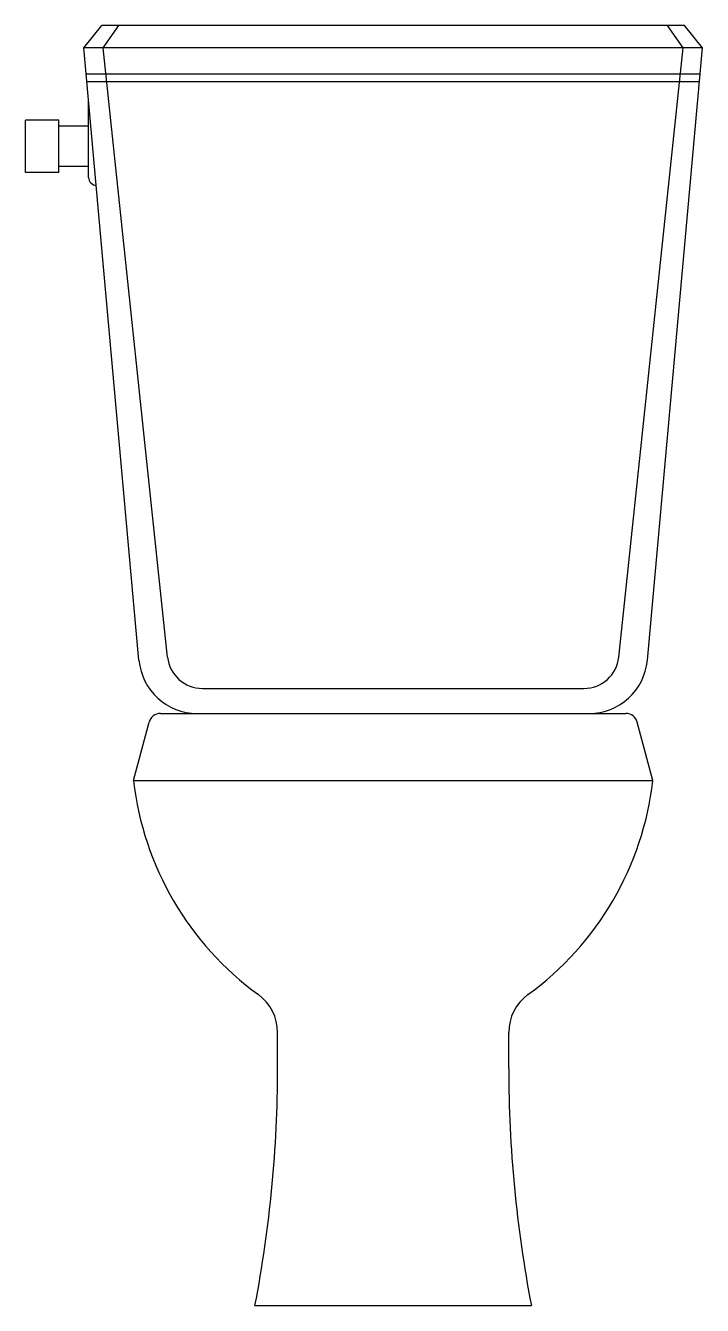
# Model space of a CAD drawing. Header units: millimetres. Extents: x -2983.274 to -2982.851, y 2972.047 to 2972.847.
import ezdxf

# ---------------------------------------------------------------- set-up
doc = ezdxf.new("R2010")
doc.units = ezdxf.units.MM
doc.header["$LTSCALE"] = 10
doc.layers.add('banheiro_louças', color=2, linetype='Continuous')

msp = doc.modelspace()

# ---------------------------------------------------------------- linework, layer by layer
at = {"layer": 'banheiro_louças'}
for p, q in [((-2983.23802, 2972.83341), (-2983.22685, 2972.84736)), ((-2982.86262, 2972.84736), (-2983.22685, 2972.84736)), ((-2983.226, 2972.83341), (-2983.21612, 2972.84736)), ((-2982.86346, 2972.83341), (-2982.87334, 2972.84736)), ((-2982.85145, 2972.83341), (-2982.86262, 2972.84736)), ((-2982.85145, 2972.83341), (-2983.23802, 2972.83341)), ((-2983.20361, 2972.45069), (-2983.23802, 2972.83341)), ((-2983.18577, 2972.45264), (-2983.226, 2972.83341)), ((-2982.90369, 2972.45264), (-2982.86346, 2972.83341)), ((-2982.88586, 2972.45069), (-2982.85145, 2972.83341)), ((-2982.85293, 2972.81698), (-2983.23654, 2972.81698)), ((-2982.85337, 2972.81211), (-2983.2361, 2972.81211)), ((-2983.23512, 2972.75242), (-2983.23512, 2972.80122)), ((-2983.25372, 2972.78816), (-2983.27449, 2972.78816)), ((-2983.27449, 2972.7555), (-2983.27449, 2972.78816)), ((-2983.25372, 2972.7555), (-2983.25372, 2972.78816)), ((-2983.23512, 2972.78446), (-2983.25372, 2972.78446)), ((-2983.25372, 2972.7555), (-2983.27449, 2972.7555)), ((-2983.23512, 2972.7592), (-2983.25372, 2972.7592)), ((-2983.16395, 2972.433), (-2982.92551, 2972.433)), ((-2983.19023, 2972.4174), (-2982.92227, 2972.4174)), ((-2983.16719, 2972.4174), (-2982.89924, 2972.4174)), ((-2983.2071, 2972.37537), (-2983.19729, 2972.41198)), ((-2982.88236, 2972.37537), (-2982.89217, 2972.41198)), ((-2983.2071, 2972.37537), (-2982.88236, 2972.37537)), ((-2983.117, 2972.19553), (-2983.117, 2972.21799)), ((-2982.97247, 2972.19553), (-2982.97247, 2972.21799)), ((-2983.13111, 2972.04736), (-2982.95835, 2972.04736))]:
    msp.add_line(p, q, dxfattribs=at)
for centre, radius, start, end in [((-2983.23025, 2972.75242), 0.00488, 180, 270), ((-2983.16719, 2972.45397), 0.03657, 185.1369, 270), ((-2983.16719, 2972.45397), 0.03657, 185.1369, 270), ((-2983.16395, 2972.45494), 0.02194, 186.03097, 270), ((-2982.92551, 2972.45494), 0.02194, 270, 353.96903), ((-2982.92228, 2972.45397), 0.03657, 270, 354.8631), ((-2983.19023, 2972.41008), 0.00731, 90, 164.99828), ((-2982.89924, 2972.41008), 0.00731, 15.00172, 90), ((-2983.01492, 2972.39791), 0.19351, 186.69161, 233.87295), ((-2983.07455, 2972.39791), 0.19351, 306.12705, 353.30839), ((-2983.14625, 2972.21799), 0.02926, 0, 53.87295), ((-2982.94322, 2972.21799), 0.02926, 126.12705, 180), ((-2983.90154, 2972.19553), 0.78455, 349.11348, 0), ((-2982.18793, 2972.19553), 0.78455, 180, 190.88652)]:
    msp.add_arc(centre, radius, start, end, dxfattribs=at)

doc.saveas('drawing.dxf')
